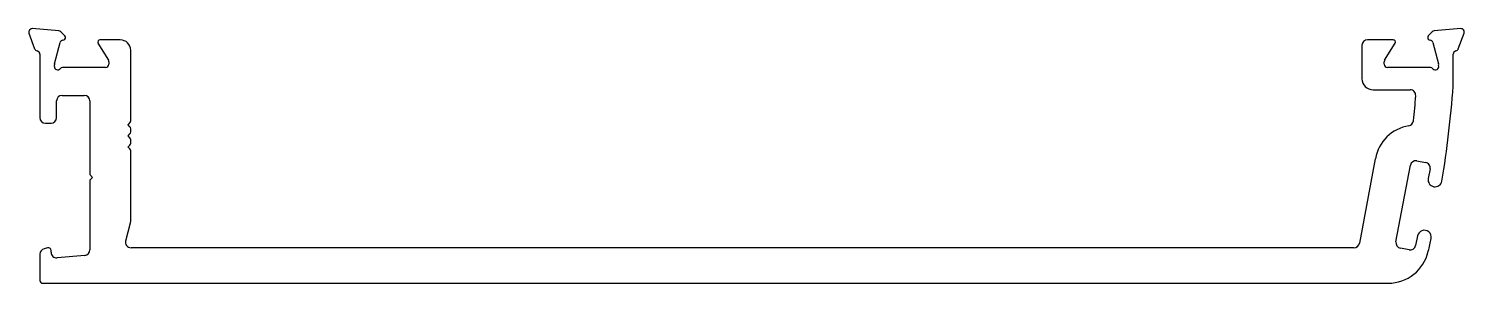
# Model space of a CAD drawing. Extents: x -53 to 76, y 8 to 31.
import ezdxf

# ---------------------------------------------------------------- set-up
doc = ezdxf.new("R2010")
doc.units = 0
doc.layers.get('0').update_dxf_attribs({"linetype": 'CONTINUOUS'})

msp = doc.modelspace()

# ---------------------------------------------------------------- linework, layer by layer
for p, q in [((-50.61, 30.8), (-52.98, 31.01)), ((75.37, 31.01), (73, 30.8)), ((-53.29, 30.6), (-52.77, 29.19)), ((-50.99, 27.84), (-50.48, 29.77)), ((-50.06, 30.35), (-50.43, 30.71)), ((-50.27, 29.98), (-50.15, 30.01)), ((-47.08, 29.7), (-46.15, 28.18)), ((-45.08, 30.01), (-46.9, 30.01)), ((69.3, 30.01), (67, 30.01)), ((68.54, 28.18), (69.47, 29.7)), ((72.82, 30.71), (72.45, 30.35)), ((72.54, 30.01), (72.66, 29.98)), ((72.87, 29.77), (73.38, 27.84)), ((75.16, 29.19), (75.68, 30.6)), ((-52.3, 28.71), (-52.3, 23.01)), ((-44.14, 22.72), (-44.14, 29.06)), ((66.5, 29.51), (66.5, 26.51)), ((74.7, 25.83), (74.7, 28.71)), ((-51, 27.61), (-51, 27.77)), ((-46.4, 27.51), (-50.26, 27.51)), ((-46.1, 28.03), (-46.1, 27.81)), ((68.5, 27.81), (68.5, 28.03)), ((72.65, 27.51), (68.8, 27.51)), ((-50.3, 25.01), (-48.31, 25.01)), ((67.5, 25.51), (70.83, 25.51)), ((-50.8, 23.01), (-50.8, 24.51)), ((-47.81, 24.51), (-47.81, 17.88)), ((-51.8, 22.51), (-51.3, 22.51)), ((-44.38, 22.37), (-44.21, 22.54)), ((-44.21, 22.19), (-44.38, 22.36)), ((-44.14, 21.72), (-44.14, 22.01)), ((-44.38, 21.37), (-44.21, 21.54)), ((-44.21, 21.19), (-44.38, 21.36)), ((-44.14, 20.72), (-44.14, 21.01)), ((-44.38, 20.37), (-44.21, 20.54)), ((-44.21, 20.19), (-44.38, 20.36)), ((-44.14, 13.67), (-44.14, 20.01)), ((67.7, 19.31), (66.27, 11.71)), ((69.55, 11.84), (70.85, 18.72)), ((71.43, 19.12), (72.22, 18.97)), ((72.62, 18.39), (72.46, 17.53)), ((-47.81, 17.88), (-47.56, 17.63)), ((-47.56, 17.63), (-47.81, 17.38)), ((-47.81, 17.38), (-47.81, 11.12)), ((-44.59, 11.94), (-44.16, 13.54)), ((71.49, 12.37), (71.32, 11.51)), ((-52.3, 10.73), (-52.3, 8.36)), ((-51.62, 11.3), (-51.93, 11.21)), ((-51.3, 10.9), (-51.3, 11.06)), ((-48.26, 10.62), (-50.76, 10.4)), ((65.78, 11.31), (-44.11, 11.31)), ((70.74, 11.11), (69.95, 11.26)), ((-52.05, 8.11), (68.85, 8.11))]:
    msp.add_line(p, q)
for centre, radius, start, end in [((-53, 30.71), 0.3, 85, 200), ((75.4, 30.71), 0.3, 340, 95), ((-50.64, 30.5), 0.3, 45, 85), ((-50.19, 29.69), 0.3, 105, 165), ((-50.2, 30.21), 0.2, 285, 45), ((-46.9, 29.81), 0.2, 90, 211.4), ((-45.08, 29.06), 0.942, 360, 90), ((67, 29.51), 0.5, 90, 180), ((69.3, 29.81), 0.2, 328.6, 90), ((72.6, 30.21), 0.2, 135, 255), ((72.58, 29.69), 0.3, 15, 75), ((73.03, 30.5), 0.3, 95, 135), ((-52.49, 29.3), 0.3, 200, 259.0957), ((-52.6, 28.71), 0.3, 360, 79.0957), ((75, 28.71), 0.3, 100.9043, 180), ((74.88, 29.3), 0.3, 280.9043, 340), ((-50.7, 27.77), 0.3, 165, 180), ((-50.7, 27.61), 0.3, 180, 318.1897), ((-50.26, 27.21), 0.3, 90, 138.1897), ((-46.4, 27.81), 0.3, 270, 0), ((-46.4, 28.03), 0.3, 0, 31.4), ((68.8, 28.03), 0.3, 148.6, 180), ((68.8, 27.81), 0.3, 180, 270), ((72.65, 27.21), 0.3, 41.8103, 90), ((73.1, 27.61), 0.3, 221.8103, 15.516), ((73.1, 27.77), 0.3, 344.484, 15), ((67.5, 26.51), 1, 180, 270), ((-26.61, 33.51), 101.6, 350.8207, 355.6652), ((-50.3, 24.51), 0.5, 90, 180), ((-48.31, 24.51), 0.5, 0, 90), ((70.83, 25.01), 0.5, 355.4617, 90), ((-36.25, 33.51), 107.93, 354.2644, 355.4617), ((-51.8, 23.01), 0.5, 180, 270), ((-51.3, 23.01), 0.5, 270, 360), ((-44.38, 22.37), 0.008, 135, 225), ((-44.39, 22.72), 0.25, 315, 0), ((-44.39, 22.01), 0.25, 360, 45), ((71.34, 18.63), 3.7, 99.6896, 169.3402), ((70.63, 22.77), 0.5, 279.6896, 354.2644), ((-44.38, 21.37), 0.008, 135, 225), ((-44.39, 21.72), 0.25, 315, 360), ((-44.39, 21.01), 0.25, 0, 45), ((-44.39, 20.72), 0.25, 315, 360), ((-44.38, 20.37), 0.008, 135, 225), ((-44.39, 20.01), 0.25, 0, 45), ((71.34, 18.63), 0.5, 79.3402, 169.3402), ((72.13, 18.48), 0.5, 349.3402, 79.3402), ((73.07, 17.41), 0.625, 169.3402, 349.3402), ((-44.64, 13.67), 0.5, 345, 0), ((-44.11, 11.81), 0.5, 165, 270), ((65.78, 11.81), 0.5, 270, 349.3402), ((70.05, 11.75), 0.5, 169.3402, 259.3402), ((72.1, 12.25), 0.625, 349.3402, 169.3402), ((-26.61, 33.51), 101.6, 347.1936, 347.8597), ((-51.8, 10.73), 0.5, 105, 180), ((-51.55, 11.06), 0.25, 0, 105), ((-50.8, 10.9), 0.5, 180, 275), ((-48.31, 11.12), 0.5, 275.0103, 360), ((68.85, 11.81), 3.7, 270, 347.1936), ((70.83, 11.6), 0.5, 259.3402, 349.3402), ((-52.05, 8.36), 0.25, 180, 270)]:
    msp.add_arc(centre, radius, start, end)

doc.saveas('drawing.dxf')
